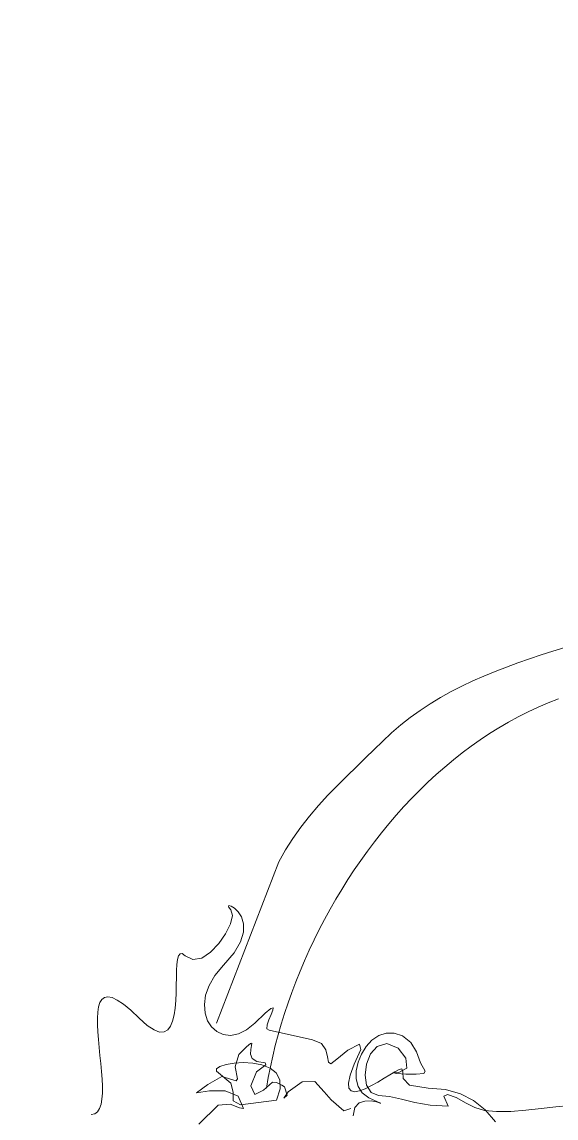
# Model space of a CAD drawing. Header units: centimetres. Extents: x -377343 to 693706, y 194584 to 813780.
# Drawn here: x 152443 to 152493, y 498007.1 to 498109.7 of the extents above; entities that cross this region are included whole.
import ezdxf

# ---------------------------------------------------------------- set-up
doc = ezdxf.new("R2010")
doc.units = ezdxf.units.CM
doc.layers.add('PIPA', color=11, linetype='Continuous')
doc.layers.add('TEXT', color=7, linetype='Continuous')

msp = doc.modelspace()

# ---------------------------------------------------------------- linework, layer by layer
at = {"layer": 'PIPA', "lineweight": 35, "extrusion": (0, 0.816497, 0.57735), "elevation": 193451.324}
msp.add_lwpolyline([(-421704.212, -325591.681), (-159560.265, -63447.734), (377343.333, -600351.331), (-158232.47, -1135927.133), (-693706.405, -600453.199), (-454216.825, -360963.619)], dxfattribs=at)
at = {"layer": 'TEXT', "color": 2, "linetype": 'Continuous', "lineweight": 13}
for p, q in [((152491.561, 498050.449), (152490.47, 498050.087)), ((152492.659, 498050.8), (152491.561, 498050.449)), ((152493.76, 498051.143), (152492.659, 498050.8)), ((152488.31, 498049.319), (152487.245, 498048.908)), ((152489.385, 498049.711), (152488.31, 498049.319)), ((152490.47, 498050.087), (152489.385, 498049.711)), ((152486.192, 498048.475), (152485.154, 498048.017)), ((152487.245, 498048.908), (152486.192, 498048.475)), ((152484.131, 498047.532), (152483.126, 498047.018)), ((152485.154, 498048.017), (152484.131, 498047.532)), ((152482.139, 498046.471), (152481.173, 498045.889)), ((152483.126, 498047.018), (152482.139, 498046.471)), ((152492.212, 498045.967), (152493.169, 498046.343)), ((152492.212, 498045.967), (152493.169, 498046.343)), ((152480.23, 498045.269), (152479.31, 498044.609)), ((152481.173, 498045.889), (152480.23, 498045.269)), ((152489.412, 498044.656), (152490.333, 498045.123)), ((152489.412, 498044.656), (152490.333, 498045.123)), ((152490.333, 498045.123), (152491.266, 498045.56)), ((152490.333, 498045.123), (152491.266, 498045.56)), ((152491.266, 498045.56), (152492.212, 498045.967)), ((152491.266, 498045.56), (152492.212, 498045.967)), ((152479.31, 498044.609), (152478.416, 498043.906)), ((152487.61, 498043.637), (152488.504, 498044.161)), ((152487.61, 498043.637), (152488.504, 498044.161)), ((152488.504, 498044.161), (152489.412, 498044.656)), ((152488.504, 498044.161), (152489.412, 498044.656)), ((152477.55, 498043.157), (152476.712, 498042.36)), ((152478.416, 498043.906), (152477.55, 498043.157)), ((152485.861, 498042.509), (152486.728, 498043.087)), ((152485.861, 498042.509), (152486.728, 498043.087)), ((152486.728, 498043.087), (152487.61, 498043.637)), ((152486.728, 498043.087), (152487.61, 498043.637)), ((152476.712, 498042.36), (152475.95, 498041.609)), ((152485.008, 498041.907), (152485.861, 498042.509)), ((152485.008, 498041.907), (152485.861, 498042.509)), ((152475.95, 498041.609), (152475.135, 498040.822)), ((152483.344, 498040.628), (152484.168, 498041.279)), ((152483.344, 498040.628), (152484.168, 498041.279)), ((152484.168, 498041.279), (152485.008, 498041.907)), ((152484.168, 498041.279), (152485.008, 498041.907)), ((152474.281, 498039.998), (152473.401, 498039.14)), ((152475.135, 498040.822), (152474.281, 498039.998)), ((152481.739, 498039.256), (152482.534, 498039.953)), ((152481.739, 498039.256), (152482.534, 498039.953)), ((152482.534, 498039.953), (152483.344, 498040.628)), ((152482.534, 498039.953), (152483.344, 498040.628)), ((152473.401, 498039.14), (152472.508, 498038.247)), ((152480.959, 498038.538), (152481.739, 498039.256)), ((152480.959, 498038.538), (152481.739, 498039.256)), ((152472.508, 498038.247), (152471.617, 498037.32)), ((152480.196, 498037.798), (152480.959, 498038.538)), ((152480.196, 498037.798), (152480.959, 498038.538)), ((152471.617, 498037.32), (152470.739, 498036.361)), ((152478.715, 498036.26), (152479.447, 498037.039)), ((152478.715, 498036.26), (152479.447, 498037.039)), ((152479.447, 498037.039), (152480.196, 498037.798)), ((152479.447, 498037.039), (152480.196, 498037.798)), ((152470.739, 498036.361), (152469.889, 498035.37)), ((152478, 498035.463), (152478.715, 498036.26)), ((152478, 498035.463), (152478.715, 498036.26)), ((152469.889, 498035.37), (152469.08, 498034.347)), ((152477.301, 498034.649), (152478, 498035.463)), ((152477.301, 498034.649), (152478, 498035.463)), ((152469.08, 498034.347), (152468.324, 498033.294)), ((152475.954, 498032.97), (152476.619, 498033.818)), ((152475.954, 498032.97), (152476.619, 498033.818)), ((152476.619, 498033.818), (152477.301, 498034.649)), ((152476.619, 498033.818), (152477.301, 498034.649)), ((152468.324, 498033.294), (152467.636, 498032.211)), ((152475.307, 498032.108), (152475.954, 498032.97)), ((152475.307, 498032.108), (152475.954, 498032.97)), ((152467.636, 498032.211), (152467.028, 498031.099)), ((152474.677, 498031.231), (152475.307, 498032.108)), ((152474.677, 498031.231), (152475.307, 498032.108)), ((152467.028, 498031.099), (152461.173, 498016.01)), ((152474.066, 498030.341), (152474.677, 498031.231)), ((152474.066, 498030.341), (152474.677, 498031.231)), ((152473.473, 498029.438), (152474.066, 498030.341)), ((152473.473, 498029.438), (152474.066, 498030.341)), ((152472.898, 498028.522), (152473.473, 498029.438)), ((152472.898, 498028.522), (152473.473, 498029.438)), ((152472.342, 498027.596), (152472.898, 498028.522)), ((152472.342, 498027.596), (152472.898, 498028.522)), ((152462.337, 498027.002), (152462.305, 498026.88)), ((152462.305, 498026.88), (152462.524, 498026.595)), ((152462.547, 498026.965), (152462.337, 498027.002)), ((152462.861, 498026.772), (152462.547, 498026.965)), ((152463.207, 498026.428), (152462.861, 498026.772)), ((152471.288, 498025.713), (152471.805, 498026.659)), ((152471.288, 498025.713), (152471.805, 498026.659)), ((152471.805, 498026.659), (152472.342, 498027.596)), ((152471.805, 498026.659), (152472.342, 498027.596)), ((152462.673, 498026.078), (152462.489, 498025.293)), ((152462.524, 498026.595), (152462.673, 498026.078)), ((152463.511, 498025.937), (152463.207, 498026.428)), ((152463.7, 498025.303), (152463.511, 498025.937)), ((152470.79, 498024.758), (152471.288, 498025.713)), ((152470.79, 498024.758), (152471.288, 498025.713)), ((152462.489, 498025.293), (152462.041, 498024.37)), ((152463.702, 498024.529), (152463.7, 498025.303)), ((152470.312, 498023.795), (152470.79, 498024.758)), ((152470.312, 498023.795), (152470.79, 498024.758)), ((152462.041, 498024.37), (152461.398, 498023.442)), ((152462.849, 498022.581), (152463.442, 498023.621)), ((152463.442, 498023.621), (152463.702, 498024.529)), ((152469.854, 498022.825), (152470.312, 498023.795)), ((152469.854, 498022.825), (152470.312, 498023.795)), ((152457.778, 498022.498), (152457.636, 498022.309)), ((152457.978, 498022.509), (152457.778, 498022.498)), ((152458.245, 498022.316), (152457.978, 498022.509)), ((152460.628, 498022.64), (152459.8, 498022.098)), ((152461.398, 498023.442), (152460.628, 498022.64)), ((152461.848, 498021.415), (152462.849, 498022.581)), ((152469.416, 498021.848), (152469.854, 498022.825)), ((152469.416, 498021.848), (152469.854, 498022.825)), ((152457.481, 498021.496), (152457.448, 498020.923)), ((152457.54, 498021.966), (152457.481, 498021.496)), ((152457.636, 498022.309), (152457.54, 498021.966)), ((152458.983, 498021.945), (152458.245, 498022.316)), ((152459.8, 498022.098), (152458.983, 498021.945)), ((152468.999, 498020.866), (152469.416, 498021.848)), ((152468.999, 498020.866), (152469.416, 498021.848)), ((152457.448, 498020.923), (152457.431, 498020.274)), ((152460.492, 498019.528), (152461.045, 498020.471)), ((152461.045, 498020.471), (152461.848, 498021.415)), ((152468.604, 498019.879), (152468.999, 498020.866)), ((152468.604, 498019.879), (152468.999, 498020.866)), ((152457.42, 498019.573), (152457.403, 498018.847)), ((152457.431, 498020.274), (152457.42, 498019.573)), ((152460.168, 498018.608), (152460.492, 498019.528)), ((152468.229, 498018.888), (152468.604, 498019.879)), ((152468.229, 498018.888), (152468.604, 498019.879)), ((152450.699, 498018.411), (152450.451, 498018.225)), ((152451.018, 498018.472), (152450.699, 498018.411)), ((152451.418, 498018.395), (152451.018, 498018.472)), ((152457.403, 498018.847), (152457.372, 498018.121)), ((152460.051, 498017.737), (152460.168, 498018.608)), ((152467.876, 498017.894), (152468.229, 498018.888)), ((152467.876, 498017.894), (152468.229, 498018.888)), ((152450.146, 498017.528), (152450.072, 498017.041)), ((152450.269, 498017.927), (152450.146, 498017.528)), ((152450.451, 498018.225), (152450.269, 498017.927)), ((152451.906, 498018.168), (152451.418, 498018.395)), ((152452.488, 498017.778), (152451.906, 498018.168)), ((152453.172, 498017.213), (152452.488, 498017.778)), ((152457.316, 498017.42), (152457.223, 498016.77)), ((152457.372, 498018.121), (152457.316, 498017.42)), ((152460.12, 498016.937), (152460.051, 498017.737)), ((152466.27, 498017.378), (152465.734, 498016.936)), ((152466.478, 498017.436), (152466.27, 498017.378)), ((152466.452, 498017.211), (152466.478, 498017.436)), ((152467.544, 498016.897), (152467.876, 498017.894)), ((152467.544, 498016.897), (152467.876, 498017.894)), ((152450.072, 498017.041), (152450.042, 498016.479)), ((152450.042, 498016.479), (152450.049, 498015.855)), ((152453.966, 498016.46), (152453.172, 498017.213)), ((152454.714, 498015.785), (152453.966, 498016.46)), ((152457.223, 498016.77), (152457.085, 498016.196)), ((152460.354, 498016.234), (152460.12, 498016.937)), ((152465.734, 498016.936), (152464.776, 498016.01)), ((152466.077, 498016.31), (152466.287, 498016.802)), ((152466.287, 498016.802), (152466.452, 498017.211)), ((152467.235, 498015.899), (152467.544, 498016.897)), ((152467.235, 498015.899), (152467.544, 498016.897)), ((152450.049, 498015.855), (152450.083, 498015.18)), ((152455.344, 498015.365), (152454.714, 498015.785)), ((152455.867, 498015.175), (152455.344, 498015.365)), ((152456.63, 498015.38), (152456.292, 498015.188)), ((152456.891, 498015.724), (152456.63, 498015.38)), ((152457.085, 498016.196), (152456.891, 498015.724)), ((152460.73, 498015.65), (152460.354, 498016.234)), ((152461.227, 498015.21), (152460.73, 498015.65)), ((152463.996, 498015.37), (152463.23, 498014.994)), ((152464.776, 498016.01), (152463.996, 498015.37)), ((152465.903, 498015.476), (152465.918, 498015.835)), ((152466.127, 498015.334), (152465.903, 498015.476)), ((152465.918, 498015.835), (152466.077, 498016.31)), ((152470.181, 498014.433), (152466.127, 498015.334)), ((152466.948, 498014.9), (152467.235, 498015.899)), ((152466.948, 498014.9), (152467.235, 498015.899)), ((152450.083, 498015.18), (152450.139, 498014.467)), ((152450.139, 498014.467), (152450.209, 498013.729)), ((152456.292, 498015.188), (152455.867, 498015.175)), ((152461.823, 498014.938), (152461.227, 498015.21)), ((152462.498, 498014.858), (152461.823, 498014.938)), ((152463.23, 498014.994), (152462.498, 498014.858)), ((152466.683, 498013.901), (152466.948, 498014.9)), ((152466.683, 498013.901), (152466.948, 498014.9)), ((152471.02, 498014.112), (152470.181, 498014.433)), ((152475.184, 498013.808), (152475.731, 498014.399)), ((152475.184, 498013.808), (152475.731, 498014.399)), ((152475.731, 498014.399), (152476.365, 498014.837)), ((152475.731, 498014.399), (152476.365, 498014.837)), ((152476.365, 498014.837), (152477.065, 498015.079)), ((152476.365, 498014.837), (152477.065, 498015.079)), ((152477.065, 498015.079), (152477.812, 498015.082)), ((152477.065, 498015.079), (152477.812, 498015.082)), ((152477.812, 498015.082), (152478.587, 498014.804)), ((152477.812, 498015.082), (152478.587, 498014.804)), ((152478.587, 498014.804), (152479.369, 498014.201)), ((152478.587, 498014.804), (152479.369, 498014.201)), ((152450.209, 498013.729), (152450.286, 498012.978)), ((152463.266, 498013.075), (152463.993, 498013.79)), ((152463.266, 498013.075), (152463.993, 498013.79)), ((152463.993, 498013.79), (152464.364, 498014.111)), ((152463.993, 498013.79), (152464.364, 498014.111)), ((152464.364, 498014.111), (152464.484, 498014.122)), ((152464.364, 498014.111), (152464.484, 498014.122)), ((152464.386, 498013.543), (152464.376, 498013.117)), ((152464.386, 498013.543), (152464.376, 498013.117)), ((152464.457, 498013.905), (152464.386, 498013.543)), ((152464.457, 498013.905), (152464.386, 498013.543)), ((152464.484, 498014.122), (152464.457, 498013.905)), ((152464.484, 498014.122), (152464.457, 498013.905)), ((152466.442, 498012.903), (152466.683, 498013.901)), ((152466.442, 498012.903), (152466.683, 498013.901)), ((152471.416, 498013.516), (152471.02, 498014.112)), ((152471.561, 498012.857), (152471.416, 498013.516)), ((152473.468, 498013.466), (152472.433, 498012.632)), ((152474.552, 498014.05), (152473.468, 498013.466)), ((152474.056, 498012.175), (152474.685, 498013.532)), ((152474.685, 498013.532), (152474.552, 498014.05)), ((152474.743, 498013.109), (152475.184, 498013.808)), ((152474.743, 498013.109), (152475.184, 498013.808)), ((152476.228, 498013.821), (152475.592, 498013.129)), ((152476.228, 498013.821), (152475.592, 498013.129)), ((152477.117, 498014.089), (152476.228, 498013.821)), ((152477.117, 498014.089), (152476.228, 498013.821)), ((152478.196, 498013.667), (152477.117, 498014.089)), ((152478.196, 498013.667), (152477.117, 498014.089)), ((152478.905, 498012.738), (152478.196, 498013.667)), ((152478.905, 498012.738), (152478.196, 498013.667)), ((152479.369, 498014.201), (152479.895, 498013.326)), ((152479.369, 498014.201), (152479.895, 498013.326)), ((152479.895, 498013.326), (152480.27, 498012.3)), ((152479.895, 498013.326), (152480.27, 498012.3)), ((152450.286, 498012.978), (152450.361, 498012.227)), ((152462.833, 498012.256), (152462.084, 498012.128)), ((152463.687, 498012.309), (152462.833, 498012.256)), ((152462.933, 498011.908), (152463.266, 498013.075)), ((152462.933, 498011.908), (152463.266, 498013.075)), ((152464.579, 498012.266), (152463.687, 498012.309)), ((152464.376, 498013.117), (152464.529, 498012.711)), ((152464.376, 498013.117), (152464.529, 498012.711)), ((152464.529, 498012.711), (152464.951, 498012.407)), ((152464.529, 498012.711), (152464.951, 498012.407)), ((152465.438, 498012.105), (152464.579, 498012.266)), ((152464.951, 498012.407), (152465.744, 498012.287)), ((152464.951, 498012.407), (152465.744, 498012.287)), ((152465.744, 498012.287), (152465.794, 498012.108)), ((152465.744, 498012.287), (152465.794, 498012.108)), ((152466.223, 498011.907), (152466.442, 498012.903)), ((152466.223, 498011.907), (152466.442, 498012.903)), ((152471.649, 498012.348), (152471.561, 498012.857)), ((152471.875, 498012.202), (152471.649, 498012.348)), ((152472.433, 498012.632), (152471.875, 498012.202)), ((152474.258, 498011.553), (152474.428, 498012.342)), ((152474.258, 498011.553), (152474.428, 498012.342)), ((152474.428, 498012.342), (152474.743, 498013.109)), ((152474.428, 498012.342), (152474.743, 498013.109)), ((152475.592, 498013.129), (152475.211, 498012.183)), ((152475.592, 498013.129), (152475.211, 498012.183)), ((152479.001, 498011.808), (152478.905, 498012.738)), ((152479.001, 498011.808), (152478.905, 498012.738)), ((152480.27, 498012.3), (152480.72, 498011.499)), ((152480.27, 498012.3), (152480.72, 498011.499)), ((152450.361, 498012.227), (152450.429, 498011.489)), ((152450.429, 498011.489), (152450.481, 498010.775)), ((152461.184, 498011.732), (152461.173, 498011.505)), ((152461.173, 498011.505), (152462.524, 498010.379)), ((152461.511, 498011.946), (152461.184, 498011.732)), ((152462.084, 498012.128), (152461.511, 498011.946)), ((152463.15, 498010.79), (152462.933, 498011.908)), ((152463.15, 498010.79), (152462.933, 498011.908)), ((152464.943, 498011.453), (152464.392, 498010.148)), ((152464.943, 498011.453), (152464.392, 498010.148)), ((152465.794, 498012.108), (152464.943, 498011.453)), ((152465.794, 498012.108), (152464.943, 498011.453)), ((152466.194, 498011.806), (152465.438, 498012.105)), ((152466.028, 498010.913), (152466.223, 498011.907)), ((152466.028, 498010.913), (152466.223, 498011.907)), ((152466.778, 498011.347), (152466.194, 498011.806)), ((152467.121, 498010.708), (152466.778, 498011.347)), ((152473.679, 498011.144), (152474.056, 498012.175)), ((152474.254, 498010.783), (152474.258, 498011.553)), ((152474.254, 498010.783), (152474.258, 498011.553)), ((152475.211, 498012.183), (152475.091, 498011.152)), ((152475.211, 498012.183), (152475.091, 498011.152)), ((152477.88, 498011.464), (152477.402, 498011.183)), ((152477.723, 498011.355), (152478.243, 498011.386)), ((152477.723, 498011.355), (152478.243, 498011.386)), ((152478.06, 498011.29), (152477.723, 498011.355)), ((152478.06, 498011.29), (152477.723, 498011.355)), ((152478.261, 498011.658), (152477.88, 498011.464)), ((152478.891, 498011.231), (152478.06, 498011.29)), ((152478.891, 498011.231), (152478.06, 498011.29)), ((152478.243, 498011.386), (152479.001, 498011.808)), ((152478.243, 498011.386), (152479.001, 498011.808)), ((152478.514, 498011.731), (152478.261, 498011.658)), ((152478.616, 498011.449), (152478.514, 498011.731)), ((152478.655, 498010.83), (152478.616, 498011.449)), ((152479.853, 498011.219), (152478.891, 498011.231)), ((152479.853, 498011.219), (152478.891, 498011.231)), ((152480.584, 498011.295), (152479.853, 498011.219)), ((152480.584, 498011.295), (152479.853, 498011.219)), ((152480.72, 498011.499), (152480.584, 498011.295)), ((152480.72, 498011.499), (152480.584, 498011.295)), ((152450.481, 498010.775), (152450.511, 498010.098)), ((152459.325, 498009.472), (152460.389, 498010.264)), ((152459.325, 498009.472), (152460.389, 498010.264)), ((152460.389, 498010.264), (152461.677, 498011.007)), ((152460.389, 498010.264), (152461.677, 498011.007)), ((152461.677, 498011.007), (152463.041, 498010.598)), ((152461.677, 498011.007), (152463.041, 498010.598)), ((152462.524, 498010.379), (152462.757, 498009.554)), ((152463.041, 498010.598), (152463.15, 498010.79)), ((152463.041, 498010.598), (152463.15, 498010.79)), ((152465.594, 498009.722), (152466.419, 498010.485)), ((152465.594, 498009.722), (152466.419, 498010.485)), ((152465.856, 498009.922), (152466.028, 498010.913)), ((152465.856, 498009.922), (152466.028, 498010.913)), ((152466.419, 498010.485), (152466.811, 498010.469)), ((152466.419, 498010.485), (152466.811, 498010.469)), ((152466.811, 498010.469), (152467.304, 498010.202)), ((152466.811, 498010.469), (152467.304, 498010.202)), ((152467.152, 498009.867), (152467.121, 498010.708)), ((152467.304, 498010.202), (152467.545, 498010.035)), ((152467.304, 498010.202), (152467.545, 498010.035)), ((152467.883, 498009.584), (152469.21, 498010.51)), ((152467.883, 498009.584), (152469.21, 498010.51)), ((152469.21, 498010.51), (152470.386, 498010.535)), ((152469.21, 498010.51), (152470.386, 498010.535)), ((152470.386, 498010.535), (152471.261, 498009.584)), ((152470.386, 498010.535), (152471.261, 498009.584)), ((152473.527, 498010.405), (152473.679, 498011.144)), ((152473.569, 498009.922), (152473.527, 498010.405)), ((152474.434, 498010.075), (152474.254, 498010.783)), ((152474.434, 498010.075), (152474.254, 498010.783)), ((152475.091, 498011.152), (152475.234, 498010.207)), ((152475.091, 498011.152), (152475.234, 498010.207)), ((152475.234, 498010.207), (152475.646, 498009.515)), ((152475.234, 498010.207), (152475.646, 498009.515)), ((152476.27, 498010.496), (152475.675, 498010.159)), ((152476.856, 498010.849), (152476.27, 498010.496)), ((152477.402, 498011.183), (152476.856, 498010.849)), ((152479.242, 498010.21), (152478.655, 498010.83)), ((152480.991, 498009.929), (152479.242, 498010.21)), ((152450.51, 498009.471), (152450.472, 498008.906)), ((152450.511, 498010.098), (152450.51, 498009.471)), ((152460.534, 498009.687), (152459.325, 498009.472)), ((152460.534, 498009.687), (152459.325, 498009.472)), ((152461.986, 498009.669), (152460.534, 498009.687)), ((152461.986, 498009.669), (152460.534, 498009.687)), ((152463.205, 498009.187), (152461.986, 498009.669)), ((152463.205, 498009.187), (152461.986, 498009.669)), ((152462.757, 498009.554), (152462.741, 498008.728)), ((152463.717, 498008.008), (152463.205, 498009.187)), ((152463.717, 498008.008), (152463.205, 498009.187)), ((152464.392, 498010.148), (152464.768, 498009.334)), ((152464.392, 498010.148), (152464.768, 498009.334)), ((152464.768, 498009.334), (152465.594, 498009.722)), ((152464.768, 498009.334), (152465.594, 498009.722)), ((152466.803, 498008.803), (152467.152, 498009.867)), ((152467.495, 498009.001), (152467.883, 498009.584)), ((152467.495, 498009.001), (152467.883, 498009.584)), ((152467.783, 498009.268), (152467.495, 498009.001)), ((152467.783, 498009.268), (152467.495, 498009.001)), ((152467.545, 498010.035), (152467.783, 498009.268)), ((152467.545, 498010.035), (152467.783, 498009.268)), ((152471.261, 498009.584), (152471.904, 498008.825)), ((152471.261, 498009.584), (152471.904, 498008.825)), ((152473.776, 498009.662), (152473.569, 498009.922)), ((152474.12, 498009.59), (152473.776, 498009.662)), ((152474.57, 498009.672), (152474.12, 498009.59)), ((152474.819, 498009.474), (152474.434, 498010.075)), ((152474.819, 498009.474), (152474.434, 498010.075)), ((152475.098, 498009.873), (152474.57, 498009.672)), ((152475.428, 498009.021), (152474.819, 498009.474)), ((152475.428, 498009.021), (152474.819, 498009.474)), ((152475.675, 498010.159), (152475.098, 498009.873)), ((152475.646, 498009.515), (152476.329, 498009.247)), ((152475.646, 498009.515), (152476.329, 498009.247)), ((152476.329, 498009.247), (152477.365, 498009.141)), ((152476.329, 498009.247), (152477.365, 498009.141)), ((152482.62, 498009.796), (152480.991, 498009.929)), ((152482.458, 498009.173), (152482.808, 498009.345)), ((152482.458, 498009.173), (152482.808, 498009.345)), ((152482.86, 498008.233), (152482.458, 498009.173)), ((152482.86, 498008.233), (152482.458, 498009.173)), ((152484.022, 498009.403), (152482.62, 498009.796)), ((152482.808, 498009.345), (152483.606, 498009.036)), ((152482.808, 498009.345), (152483.606, 498009.036)), ((152485.24, 498008.761), (152484.022, 498009.403)), ((152450.389, 498008.416), (152450.254, 498008.013)), ((152450.472, 498008.906), (152450.389, 498008.416)), ((152459.55, 498006.544), (152461.352, 498008.346)), ((152459.55, 498006.544), (152461.352, 498008.346)), ((152461.352, 498008.346), (152462.466, 498008.433)), ((152461.352, 498008.346), (152462.466, 498008.433)), ((152462.466, 498008.433), (152463.354, 498008.071)), ((152462.466, 498008.433), (152463.354, 498008.071)), ((152462.741, 498008.728), (152463.425, 498008.352)), ((152463.425, 498008.352), (152466.803, 498008.803)), ((152471.904, 498008.825), (152473.097, 498007.791)), ((152471.904, 498008.825), (152473.097, 498007.791)), ((152474.122, 498008.109), (152474.525, 498008.545)), ((152474.122, 498008.109), (152474.525, 498008.545)), ((152474.525, 498008.545), (152475.069, 498008.721)), ((152474.525, 498008.545), (152475.069, 498008.721)), ((152475.069, 498008.721), (152475.65, 498008.723)), ((152475.069, 498008.721), (152475.65, 498008.723)), ((152476.238, 498008.645), (152475.428, 498009.021)), ((152476.238, 498008.645), (152475.428, 498009.021)), ((152475.65, 498008.723), (152476.161, 498008.632)), ((152475.65, 498008.723), (152476.161, 498008.632)), ((152476.161, 498008.632), (152476.5, 498008.533)), ((152476.161, 498008.632), (152476.5, 498008.533)), ((152476.56, 498008.51), (152476.238, 498008.645)), ((152476.56, 498008.51), (152476.238, 498008.645)), ((152476.5, 498008.533), (152476.56, 498008.51)), ((152476.5, 498008.533), (152476.56, 498008.51)), ((152477.365, 498009.141), (152478.482, 498008.89)), ((152477.365, 498009.141), (152478.482, 498008.89)), ((152478.482, 498008.89), (152479.734, 498008.59)), ((152478.482, 498008.89), (152479.734, 498008.59)), ((152479.734, 498008.59), (152481.175, 498008.339)), ((152479.734, 498008.59), (152481.175, 498008.339)), ((152481.175, 498008.339), (152482.86, 498008.233)), ((152481.175, 498008.339), (152482.86, 498008.233)), ((152483.606, 498009.036), (152484.55, 498008.532)), ((152483.606, 498009.036), (152484.55, 498008.532)), ((152484.55, 498008.532), (152485.337, 498008.121)), ((152484.55, 498008.532), (152485.337, 498008.121)), ((152486.317, 498007.882), (152485.24, 498008.761)), ((152491.557, 498008.007), (152492.938, 498008.168)), ((152491.557, 498008.007), (152492.938, 498008.168)), ((152492.938, 498008.168), (152494.193, 498008.295)), ((152492.938, 498008.168), (152494.193, 498008.295)), ((152449.797, 498007.518), (152449.462, 498007.452)), ((152450.059, 498007.709), (152449.797, 498007.518)), ((152450.254, 498008.013), (152450.059, 498007.709)), ((152463.354, 498008.071), (152463.717, 498008.008)), ((152463.354, 498008.071), (152463.717, 498008.008)), ((152473.097, 498007.791), (152473.739, 498008.008)), ((152473.097, 498007.791), (152473.739, 498008.008)), ((152473.964, 498007.332), (152474.122, 498008.109)), ((152473.964, 498007.332), (152474.122, 498008.109)), ((152485.337, 498008.121), (152486.243, 498007.839)), ((152485.337, 498008.121), (152486.243, 498007.839)), ((152486.243, 498007.839), (152487.392, 498007.728)), ((152486.243, 498007.839), (152487.392, 498007.728)), ((152487.297, 498006.776), (152486.317, 498007.882)), ((152487.392, 498007.728), (152488.71, 498007.746)), ((152487.392, 498007.728), (152488.71, 498007.746)), ((152488.71, 498007.746), (152490.123, 498007.853)), ((152488.71, 498007.746), (152490.123, 498007.853)), ((152490.123, 498007.853), (152491.557, 498008.007)), ((152490.123, 498007.853), (152491.557, 498008.007))]:
    msp.add_line(p, q, dxfattribs=at)

doc.saveas('drawing.dxf')
